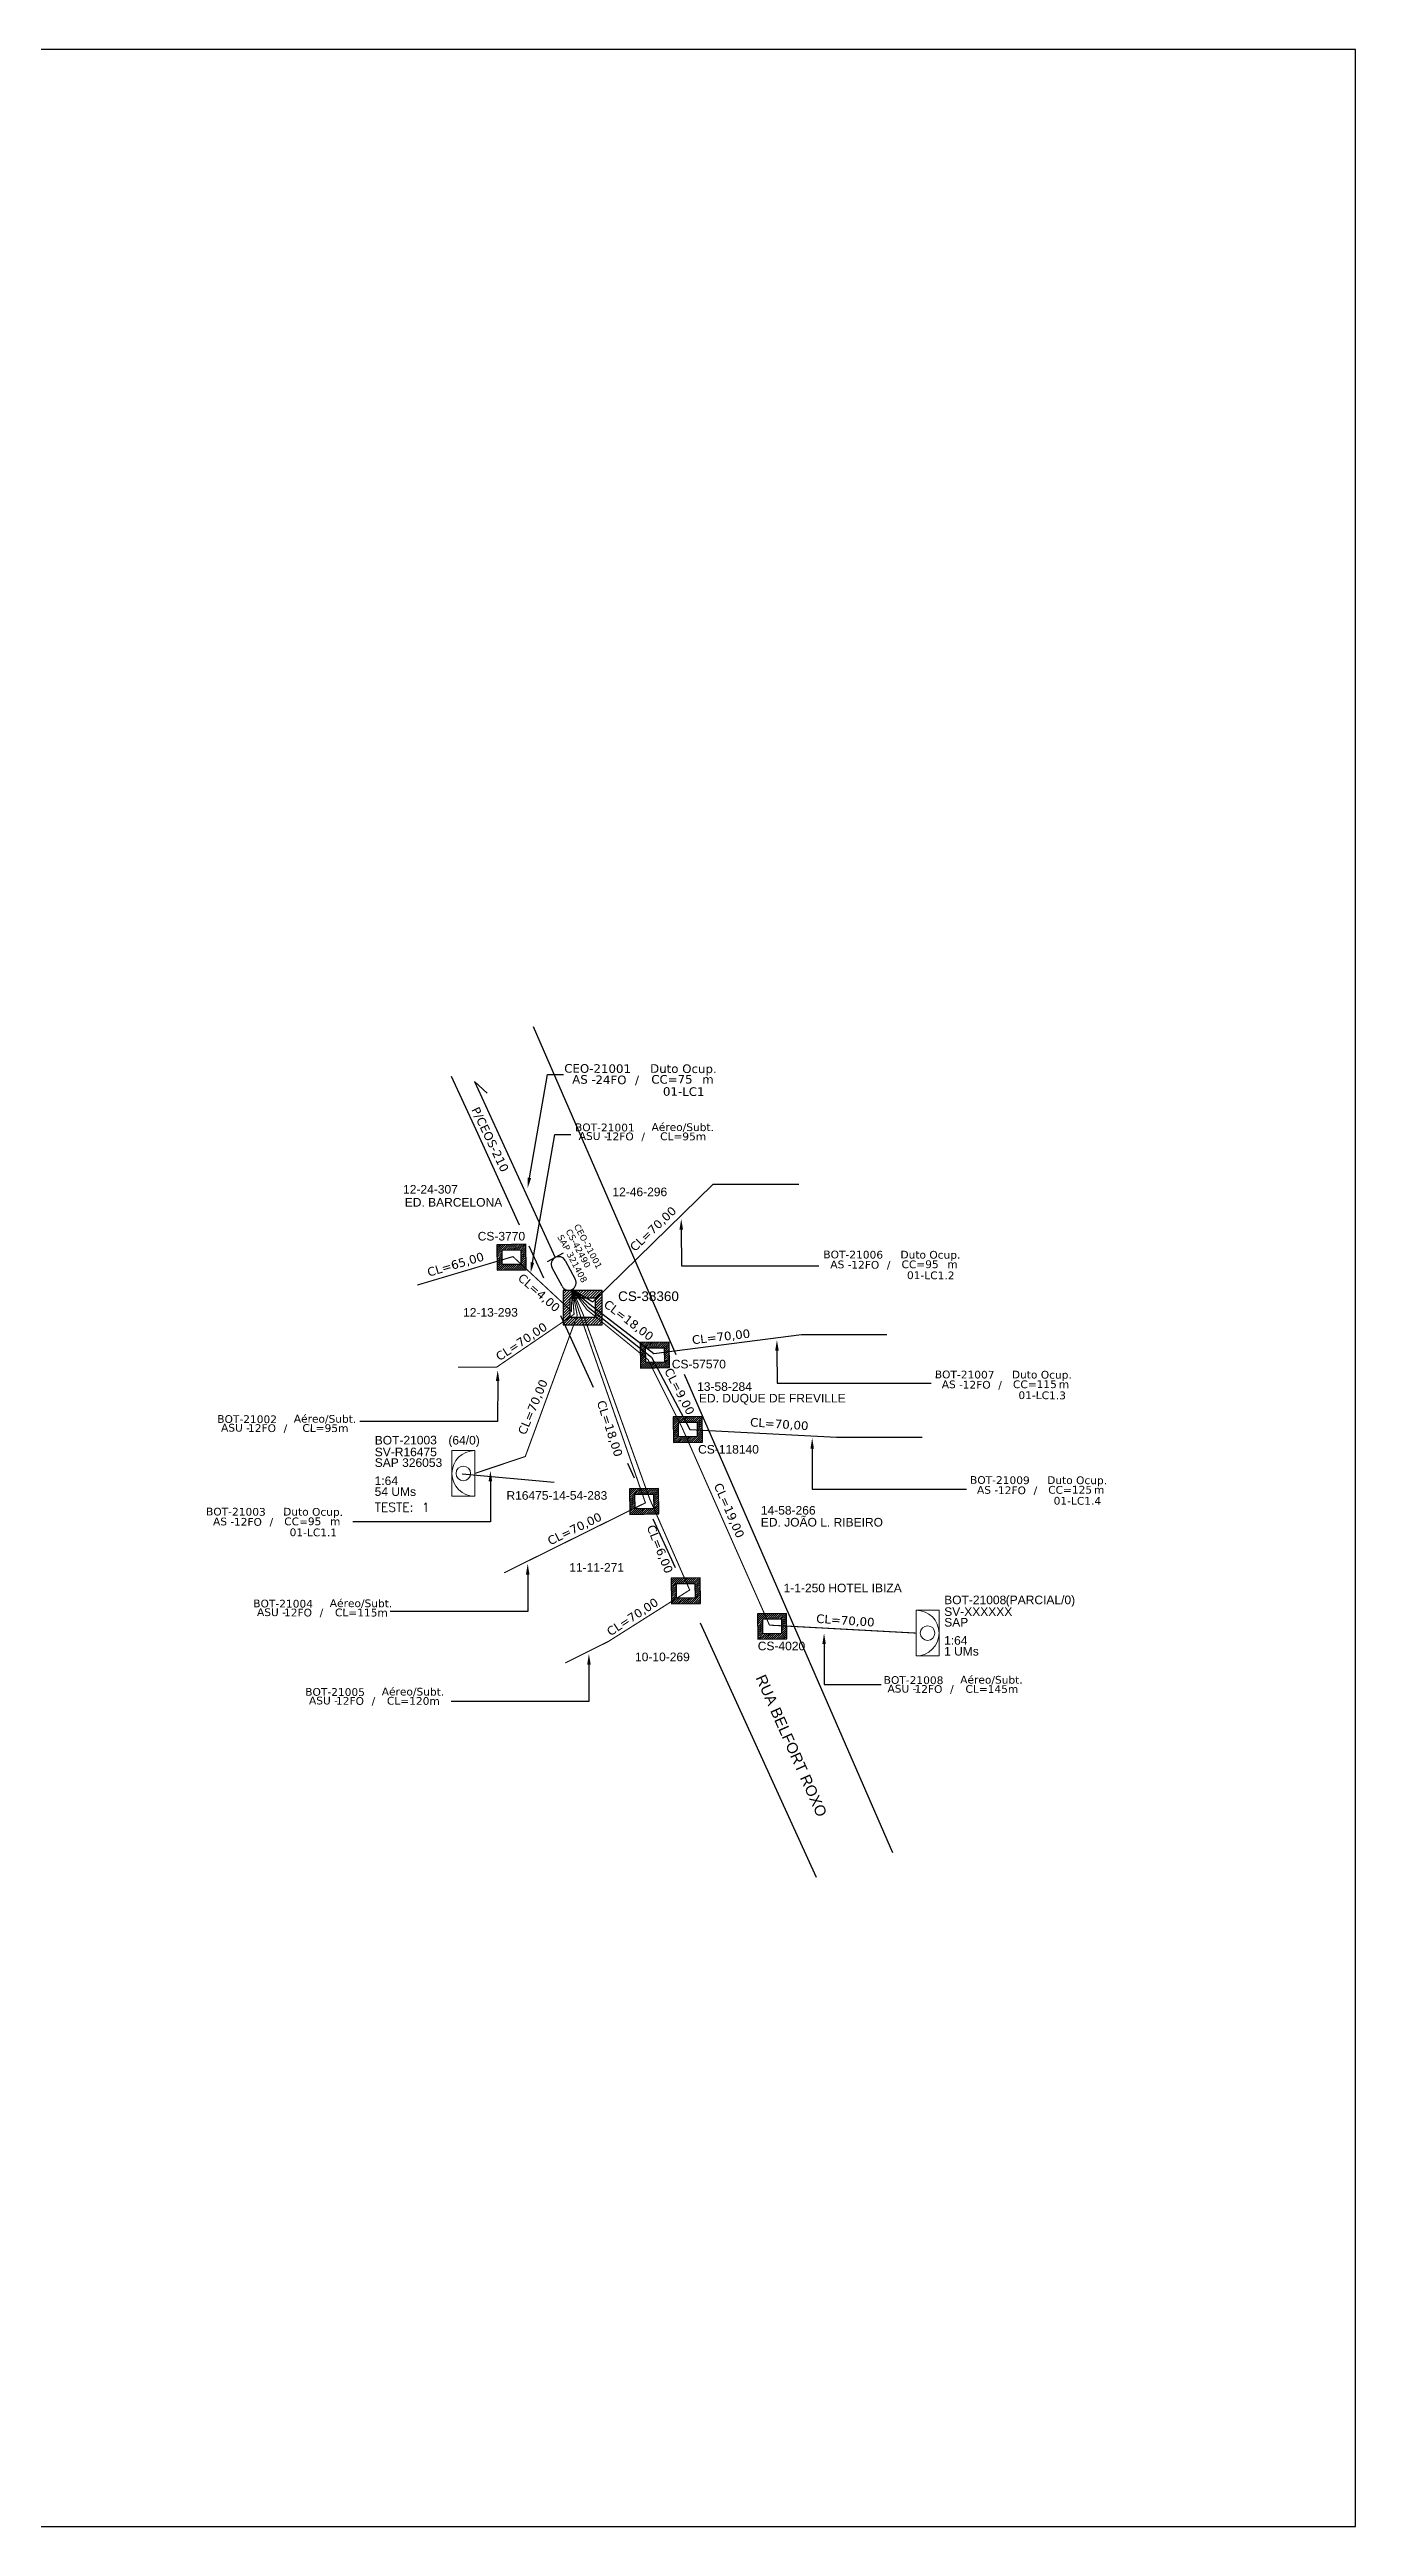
# Model space of a CAD drawing. Header units: millimetres. Extents: x 28810 to 29648, y 293521 to 294115.
# Drawn here: x 29335 to 29648, y 293521 to 294115 of the extents above; entities that cross this region are included whole.
import ezdxf
from ezdxf import colors
from ezdxf.entities.mleader import LeaderData, LeaderLine
from ezdxf.enums import TextEntityAlignment as Align
from ezdxf.math import Vec2, Vec3

# ---------------------------------------------------------------- set-up
doc = ezdxf.new("R2010")
doc.units = ezdxf.units.MM
for name, color, linetype in [('10.1-Caixas Subterrâneas', 5, 'Continuous'), ('20.4-CEOS', 1, 'Continuous'), ('20.5-CEO', 1, 'Continuous'), ('CAP_A_INSTALAR', 1, 'Continuous'), ('CELULAS_GPON', 7, 'Continuous'), ('INDICAÇÃO', 7, 'Continuous'), ('label_cabos', 7, 'Continuous'), ('Legenda', 1, 'Continuous'), ('LOGRADOURO', 5, 'Continuous'), ('MUB', 252, 'Continuous'), ('surveys legendas', 7, 'Continuous')]:
    doc.layers.add(name, color=color, linetype=linetype)
doc.layers.add("20.0-LEGENDA DOS CDO'S", color=1, linetype='Continuous', lineweight=0)
doc.layers.add('20.1-CDO_INTERIOR', color=1, linetype='Continuous', lineweight=0)
doc.layers.add('EXTRA', color=50, linetype='Continuous', plot=False)
doc.styles.add('ARIAL', font='arial.ttf')
doc.styles.add('DIGICADE', font='arial.ttf')
doc.styles.add('ROMANS', font='ROMANS.SHX', dxfattribs={"height": 2.5})
doc.styles.add('siredit', font='verdana.ttf')
doc.styles.get("Standard").update_dxf_attribs({"font": 'arial.ttf'})
doc.linetypes.add('FENCELINE1', pattern='A,0.25,-0.1,[133,ltypeshp.shx,S=0.1,R=0,X=-0.1,Y=0],-0.1,1', length=1.45)

# ---------------------------------------------------------------- blocks, each defined once
blk = doc.blocks.new('*X3')
at = {"color": 0, "linetype": 'Continuous'}
for p, q in [((-1.25, 0.34099), (-0.49099, 1.1)), ((-1.25, 0.517767), (-0.667767, 1.1)), ((-1.25, 0.694544), (-0.844544, 1.1)), ((-1.25, 0.87132), (-1.02132, 1.1)), ((-1.25, 1.048097), (-1.198097, 1.1)), ((-1.25, 0.164214), (-0.8035, 0.610714)), ((-1.25, -0.012563), (-0.8035, 0.433937)), ((-1.25, -0.18934), (-0.8035, 0.25716)), ((-1.25, -0.366117), (-0.8035, 0.080383)), ((-0.789214, 0.625), (-0.314214, 1.1)), ((-0.612437, 0.625), (-0.137437, 1.1)), ((-0.43566, 0.625), (0.03934, 1.1)), ((-0.258883, 0.625), (0.216117, 1.1)), ((-0.082107, 0.625), (0.392893, 1.1)), ((0.09467, 0.625), (0.56967, 1.1)), ((0.271447, 0.625), (0.746447, 1.1)), ((0.448223, 0.625), (0.923223, 1.1)), ((0.625, 0.625), (1.1, 1.1)), ((0.801777, 0.625), (1.25, 1.073223)), ((0.8035, 0.449947), (1.25, 0.896447)), ((0.8035, 0.27317), (1.25, 0.71967)), ((0.8035, 0.096393), (1.25, 0.542893)), ((0.8035, -0.080383), (1.25, 0.366117)), ((0.8035, -0.25716), (1.25, 0.18934)), ((0.8035, -0.433937), (1.25, 0.012563)), ((-1.25, -0.542893), (-0.8035, -0.096393)), ((-1.25, -0.71967), (-0.8035, -0.27317)), ((-1.25, -0.896447), (-0.8035, -0.449947)), ((-1.25, -1.073223), (-0.801777, -0.625)), ((-1.1, -1.1), (-0.625, -0.625)), ((-0.923223, -1.1), (-0.448223, -0.625)), ((-0.746447, -1.1), (-0.271447, -0.625)), ((-0.56967, -1.1), (-0.09467, -0.625)), ((-0.392893, -1.1), (0.082107, -0.625)), ((-0.216117, -1.1), (0.258883, -0.625)), ((-0.03934, -1.1), (0.43566, -0.625)), ((0.137437, -1.1), (0.612437, -0.625)), ((0.314214, -1.1), (0.789214, -0.625)), ((0.49099, -1.1), (1.25, -0.34099)), ((0.667767, -1.1), (1.25, -0.517767)), ((0.8035, -0.610714), (1.25, -0.164214)), ((0.844544, -1.1), (1.25, -0.694544)), ((1.02132, -1.1), (1.25, -0.87132)), ((1.198097, -1.1), (1.25, -1.048097))]:
    blk.add_line(p, q, dxfattribs=at)
blk = doc.blocks.new('MANHOLE_MQ')
at = {"color": 0, "linetype": 'Continuous'}
for p, q in [((0.00000623, 0.00000569), (-0.00000627, 0.00000569)), ((-0.00000627, 0.00000569), (-0.00000627, -0.00000531)), ((-0.00000404, 0.00000331), (0.00000399, 0.00000331)), ((-0.00000404, -0.00000294), (-0.00000404, 0.00000331)), ((0.00000399, 0.00000331), (0.00000399, -0.00000294)), ((0.00000623, -0.00000531), (0.00000623, 0.00000569)), ((-0.00000627, -0.00000531), (0.00000623, -0.00000531)), ((0.00000399, -0.00000294), (-0.00000404, -0.00000294)), ((0.00000399, -0.00000294), (0.00000399, -0.00000294))]:
    blk.add_line(p, q, dxfattribs=at)
at = {"color": 0, "linetype": 'Continuous', "xscale": 5e-06, "yscale": 5e-06, "zscale": 1e-05}
blk.add_blockref('*X3', (-0.00000002, 0.00000019), dxfattribs=at)
blk = doc.blocks.new('Inst CDOI-64')
at = {"layer": '20.1-CDO_INTERIOR', "color": 1, "lineweight": 18}
blk.add_lwpolyline([(-2.12, -2.13), (-2.12, 2.12), (0, 2.12), (0.01, -2.13)], close=True, dxfattribs=at)
blk.add_circle((-1.06, 0), 0.68, dxfattribs=at)
blk.add_arc((0.01, 0), 2.13, 90.0276, 270.0276, dxfattribs=at)
at = {"layer": "20.0-LEGENDA DOS CDO'S", "style": 'ARIAL'}
for tag, p, rotation in [('SURVEY', (-9.3, 1.6), 359.9724), ('FID', (-9.3, 2.69), 0.118), ('SAP', (-9.3, 0.61), 359.9724), ('1:XX', (-9.31, -1.08), 359.9724), ('UMS', (-9.31, -2.09), 359.9724)]:
    blk.add_attdef(tag, p, '', height=0.8, rotation=rotation, dxfattribs=at)
at = {"layer": "20.0-LEGENDA DOS CDO'S"}
for tag, p, style, flags in [('ID_ATIVIDADE', (-9.3, 3.78), 'ARIAL', 3), ('FATOR', (-1.5, 3.78), 'ARIAL', 1), ('QTDE', (-9.18, -3.66), 'DIGICADE', 3)]:
    blk.add_attdef(tag, p, '', height=0.8, rotation=0.118, dxfattribs=dict(at, style=style, flags=flags))
at = {"layer": "20.0-LEGENDA DOS CDO'S", "style": 'ARIAL'}
blk.add_attdef('FIBRAS_UTILIZADAS', text='', height=0.8, rotation=359.9724, dxfattribs=at).set_placement((-0.99, 2.69), align=Align.CENTER)
blk = doc.blocks.new('Teste  FTTH')
at = {"color": 0, "lineweight": 0, "style": 'ROMANS'}
for tag, p in [('TESTE', (-2.3, -0.29)), ('QTDE', (0.21, -0.29))]:
    blk.add_attdef(tag, p, '', height=0.48, dxfattribs=at)
for tag, p, flags in [('FID', (-2.23, -1.25), 1), ('FATOR', (-2.23, -2.03), 3), ('ID_ATIVIDADE', (-2.23, -2.72), 3)]:
    blk.add_attdef(tag, p, '', height=0.48, dxfattribs=dict(at, flags=flags))
blk = doc.blocks.new('CDOI_CT_DRT')
at = {"layer": '20.1-CDO_INTERIOR', "color": 8, "lineweight": 18}
blk.add_lwpolyline([(2.13, -2.13), (2.13, 2.12), (0, 2.12), (0, -2.13)], close=True, dxfattribs=at)
blk.add_circle((1.06, 0), 0.68, dxfattribs=at)
blk.add_arc((0, 0), 2.13, 269.9724, 89.9724, dxfattribs=at)
at = {"layer": "20.0-LEGENDA DOS CDO'S", "color": 8, "style": 'ARIAL'}
for tag, p in [('SURVEY', (2.61, 1.6)), ('CDO_N', (2.61, 2.69)), ('SAP', (2.61, 0.61)), ('1:XX', (2.6, -1.08)), ('UMS', (2.6, -2.09))]:
    blk.add_attdef(tag, p, '', height=0.8, rotation=359.9724, dxfattribs=at)
blk.add_attdef('FIBRAS_UTILIZADAS', text='', height=0.8, rotation=359.9724, dxfattribs=at).set_placement((10.32, 2.69), align=Align.CENTER)
blk = doc.blocks.new('LEGENDA DOS CABOS')
at = {"layer": 'EXTRA', "style": 'siredit'}
for tag, p in [('ID', (4.6, 0.97)), ('XX', (9.03, 0.97))]:
    blk.add_attdef(tag, text='', height=0.48, rotation=359.69, dxfattribs=at).set_placement(p, align=Align.MIDDLE_CENTER)
at = {"layer": 'Legenda', "color": 7, "style": 'siredit'}
for tag, p in [('TIPO_CABO', (1.31, 0)), ('CABO', (4.69, -0.05)), ('/', (6.81, -0.05)), ('METROS', (10.03, -0.05))]:
    blk.add_attdef(tag, text='', height=0.8, rotation=359.69, dxfattribs=at).set_placement(p, align=Align.MIDDLE_CENTER)
blk = doc.blocks.new('Inst CB DT OCUP CFOA-SM-AS-80-TS-24')
at = {"layer": 'label_cabos', "color": 0, "style": 'siredit'}
for tag, flags, p in [('ID_ATIVIDADE', 3, (1.31, 2.67)), ('FATOR', 1, (11.56, 2.55))]:
    blk.add_attdef(tag, text='', height=1, rotation=359.69, dxfattribs=dict(at, flags=flags)).set_placement(p, align=Align.MIDDLE_CENTER)
for tag, p in [('TIPO_CABO', (1.76, 0)), ('DESTINO_CABO', (3.13, 1.26)), ('CABO', (4.69, -0.05)), ('/', (7.71, -0.05)), ('LANCE', (10.91, 0)), ('TIPO_CABO', (13.11, 1.24)), ('UND', (15.96, 0)), ('FID', (13.15, -1.41))]:
    blk.add_attdef(tag, text='', height=1, rotation=359.69, dxfattribs=at).set_placement(p, align=Align.MIDDLE_CENTER)
blk.add_attdef('QTDE', (12.43, -0.47), '', height=1, rotation=359.69, dxfattribs=at)

msp = doc.modelspace()

# ---------------------------------------------------------------- linework, layer by layer
msp.add_lwpolyline([(28809.7, 293520.91), (29648.27, 293520.91), (29648.27, 294114.91), (28809.7, 294114.91), (28809.7, 293520.91)])
at = {"color": 4}
msp.add_lwpolyline([(29434.11, 293773.38), (29456.15, 293771.33)], dxfattribs=at)
at = {"layer": '20.5-CEO', "color": 5}
for p, q in [((29458.02, 293818.32), (29455.63, 293822.78)), ((29458.81, 293824.48), (29461.2, 293820.02))]:
    msp.add_line(p, q, dxfattribs=at)
msp.add_lwpolyline([(29458.29, 293826.25), (29454.45, 293824.2)], dxfattribs=at)
for centre, start, end in [((29457.22, 293823.63), 28.15027, 208.15027), ((29459.61, 293819.17), 208.15027, 28.15027)]:
    msp.add_arc(centre, 1.8, start, end, dxfattribs=at)
at = {"layer": 'CAP_A_INSTALAR', "color": 0, "linetype": 'FENCELINE1', "ltscale": 2}
for p, q in [((29437.05, 293867.42, 0.26), (29456.38, 293825.23, 0.26)), ((29437.05, 293867.42, 0.26), (29440.06, 293864.62, 0.26)), ((29465.37, 293814.63, 0.26), (29494.27, 293842.8, 0.26)), ((29494.27, 293842.8, 0.26), (29514.83, 293842.81, 0.26)), ((29460.44, 293817.57, 0.26), (29464.75, 293813.98, 0.26)), ((29460.46, 293817.58, 0.26), (29464.32, 293813.31, 0.26)), ((29460.46, 293817.58, 0.26), (29465.37, 293814.63, 0.26)), ((29464.32, 293813.31, 0.26), (29479.48, 293801.33, 0.26)), ((29464.75, 293813.98, 0.26), (29480.02, 293802.22, 0.26)), ((29480.02, 293802.22, 0.26), (29515.4, 293806.74, 0.26)), ((29515.4, 293806.74, 0.26), (29535.89, 293806.74, 0.26)), ((29479.48, 293801.33, 0.26), (29488.67, 293784.01, 0.26)), ((29488.67, 293784.01, 0.26), (29523.85, 293782.1, 0.26)), ((29523.85, 293782.1, 0.26), (29544.34, 293782.1, 0.26))]:
    msp.add_line(p, q, dxfattribs=at)
at = {"layer": 'CAP_A_INSTALAR', "color": 8, "linetype": 'FENCELINE1', "ltscale": 2, "const_width": 0.258, "elevation": 0.26}
for points in [[(29460.44, 293817.57), (29460.26, 293812.39), (29446.25, 293825.44), (29423.31, 293818.61)], [(29460.44, 293817.57), (29460.91, 293811.6), (29442.32, 293798.92), (29433.04, 293798.92)], [(29460.44, 293817.57), (29462.37, 293811.39), (29478.01, 293766.39), (29444.13, 293749.61)], [(29460.44, 293817.57), (29463.95, 293812.74), (29478.65, 293800.71), (29486.79, 293784.44), (29507.76, 293737.06)], [(29460.46, 293817.58), (29463.12, 293811.47), (29479.04, 293767.32), (29488.63, 293745.49), (29469.09, 293733.12)], [(29469.09, 293733.12), (29458.8, 293728.01)], [(29507.76, 293737.06), (29542.94, 293735.15)]]:
    msp.add_lwpolyline(points, dxfattribs=at)
at = {"layer": 'CAP_A_INSTALAR', "linetype": 'FENCELINE1', "ltscale": 2, "const_width": 0.258, "elevation": 0.26}
msp.add_lwpolyline([(29460.46, 293817.58), (29461.66, 293811.38), (29449.2, 293777.49), (29437.09, 293773.44)], dxfattribs=at)
at = {"layer": 'MUB'}
for points in [[(29485.35, 293801.91), (29451.14, 293880.52)], [(29447.83, 293832.95), (29437.4, 293855.86), (29431.5, 293868.63)], [(29453.62, 293820.23), (29450.11, 293827.95)], [(29465.53, 293794.06), (29457.71, 293811.23)], [(29537.33, 293682.47), (29487.41, 293797.19)], [(29475.42, 293772.34), (29473.83, 293775.83)], [(29485.2, 293750.84), (29479.9, 293762.48)], [(29519.03, 293676.51), (29491.26, 293737.53)]]:
    msp.add_lwpolyline(points, dxfattribs=at)

# ---------------------------------------------------------------- block references
at = {"color": 0, "lineweight": 0, "xscale": 2.577061719746517, "yscale": 2.577061719746517, "zscale": 2.577061719746517}
msp.add_blockref('Inst CDOI-64', (29437.08, 293773.44), dxfattribs=at).add_auto_attribs({'FIBRAS_UTILIZADAS': '(64/0)', 'SURVEY': 'SV-R16475', 'SAP': 'SAP 326053', '1:XX': '1:64', 'UMS': '54 UMs', 'FID': 'BOT-21003'})
at = {"layer": '10.1-Caixas Subterrâneas', "color": 30}
for p, xscale, yscale, zscale, rotation in [((29445.89, 293825.38), 556968.032952306, 556968.032952306, 556968.032952306, 180.755982465794), ((29462.95, 293813.34), 751906.8444856134, 751906.8444856134, 751906.8444856134, 180.0191175169924), ((29480.28, 293801.93), 556968.032952306, 556968.032952306, 556968.032952306, 180.755982465794), ((29488.17, 293784.1), 556968.032952306, 556968.032952306, 556968.032952306, 180.755982465794), ((29477.72, 293766.84), 556968.032952306, 556968.032952306, 556968.032952306, 180.755982465794), ((29487.67, 293745.4), 556968.032952306, 556968.032952306, 556968.032952306, 180.755982465794), ((29508.4, 293736.87), 556968.032952306, 556968.032952306, 556968.032952306, 180.755982465794)]:
    msp.add_blockref('MANHOLE_MQ', p, dxfattribs=dict(at, xscale=xscale, yscale=yscale, zscale=zscale, rotation=rotation))
at = {"layer": "20.0-LEGENDA DOS CDO'S", "lineweight": 0, "xscale": 4.511146540416254, "yscale": 4.511146540416254, "zscale": 4.511146540416254, "rotation": 0.004078562105398159}
msp.add_blockref('Teste  FTTH', (29423.5, 293765.57), dxfattribs=at).add_auto_attribs({'TESTE': 'TESTE:', 'QTDE': '1'})
at = {"layer": '20.1-CDO_INTERIOR', "xscale": 2.577061719746517, "yscale": 2.577061719746517, "zscale": 2.577061719746517}
msp.add_blockref('CDOI_CT_DRT', (29542.93, 293735.15), dxfattribs=at).add_auto_attribs({'CDO_N': 'BOT-21008', 'FIBRAS_UTILIZADAS': '        (PARCIAL/0)', 'SURVEY': 'SV-XXXXXX', 'SAP': 'SAP', '1:XX': '1:64', 'UMS': '1 UMs'})
at = {"layer": 'label_cabos', "color": 0, "lineweight": 0}
ref = msp.add_blockref('Inst CB DT OCUP CFOA-SM-AS-80-TS-24', (29460.09, 293867.94), dxfattribs=dict(at, xscale=2.061649375797214, yscale=2.061649375797214, zscale=2.061649375797214))
ref.add_attrib('DESTINO_CABO', 'CEO-21001', dxfattribs={"color": 0, "height": 2.062, "rotation": 359.69001, "style": 'siredit'}).set_placement((29466.55, 293870.54), align=Align.MIDDLE_CENTER)
ref.add_attrib('CABO', '24FO', dxfattribs={"color": 0, "height": 2.062, "rotation": 359.69001, "style": 'siredit'}).set_placement((29469.75, 293867.83), align=Align.MIDDLE_CENTER)
ref.add_attrib('TIPO_CABO', 'Duto Ocup.', dxfattribs={"color": 0, "height": 2.062, "rotation": 359.69001, "style": 'siredit'}).set_placement((29487.12, 293870.51), align=Align.MIDDLE_CENTER)
ref.add_attrib('/', '/', dxfattribs={"color": 0, "height": 2.06, "rotation": 359.69001, "style": 'siredit'}).set_placement((29476, 293867.83), align=Align.MIDDLE_CENTER)
ref.add_attrib('TIPO_CABO', 'AS - ', dxfattribs={"color": 0, "height": 2.062, "rotation": 359.69001, "style": 'siredit'}).set_placement((29463.73, 293867.93), align=Align.MIDDLE_CENTER)
ref.add_attrib('FID', '01-LC1', dxfattribs={"color": 0, "height": 2.062, "rotation": 359.69001, "style": 'siredit'}).set_placement((29487.2, 293865.02), align=Align.MIDDLE_CENTER)
ref.add_attrib('LANCE', 'CC=', dxfattribs={"color": 0, "height": 2.062, "rotation": 359.69001, "style": 'siredit'}).set_placement((29482.58, 293867.94), align=Align.MIDDLE_CENTER)
ref.add_attrib('QTDE', '75', (29485.72, 293866.96), dxfattribs={"color": 0, "height": 2.062, "rotation": 359.69001, "style": 'siredit'})
ref.add_attrib('UND', 'm', dxfattribs={"color": 0, "height": 2.06, "rotation": 359.69001, "style": 'siredit'}).set_placement((29493, 293867.94), align=Align.MIDDLE_CENTER)
ref = msp.add_blockref('LEGENDA DOS CABOS', (29460.42, 293853.38), dxfattribs=dict(at, xscale=1.855484438217492, yscale=1.855484438217492, zscale=1.855484438217492))
ref.add_attrib('ID', 'BOT-21001', dxfattribs={"color": 0, "height": 1.855, "rotation": 359.69001, "style": 'siredit'}).set_placement((29468.29, 293856.41), align=Align.MIDDLE_CENTER)
ref.add_attrib('CABO', '12FO', dxfattribs={"color": 0, "height": 1.855, "rotation": 359.69001, "style": 'siredit'}).set_placement((29471.86, 293854.27), align=Align.MIDDLE_CENTER)
ref.add_attrib('METROS', 'CL=95m', dxfattribs={"color": 0, "height": 1.855, "rotation": 359.69001, "style": 'siredit'}).set_placement((29487.06, 293854.27), align=Align.MIDDLE_CENTER)
ref.add_attrib('XX', 'Aéreo/Subt.', dxfattribs={"color": 0, "height": 1.8555, "rotation": 359.69001, "style": 'siredit'}).set_placement((29486.97, 293856.49), align=Align.MIDDLE_CENTER)
ref.add_attrib('/', '/', dxfattribs={"color": 0, "height": 1.86, "rotation": 359.69001, "style": 'siredit'}).set_placement((29477.48, 293854.27), align=Align.MIDDLE_CENTER)
ref.add_attrib('TIPO_CABO', 'ASU -', dxfattribs={"color": 0, "height": 1.855, "rotation": 359.69001, "style": 'siredit'}).set_placement((29465.5, 293854.35), align=Align.MIDDLE_CENTER)
ref = msp.add_blockref('Inst CB DT OCUP CFOA-SM-AS-80-TS-24', (29522.03, 293823.57), dxfattribs=dict(at, xscale=1.855484438217492, yscale=1.855484438217492, zscale=1.855484438217492))
ref.add_attrib('DESTINO_CABO', 'BOT-21006', dxfattribs={"color": 0, "height": 1.855, "rotation": 359.69001, "style": 'siredit'}).set_placement((29527.84, 293825.92), align=Align.MIDDLE_CENTER)
ref.add_attrib('CABO', '12FO', dxfattribs={"color": 0, "height": 1.855, "rotation": 359.69001, "style": 'siredit'}).set_placement((29530.73, 293823.48), align=Align.MIDDLE_CENTER)
ref.add_attrib('TIPO_CABO', 'Duto Ocup.', dxfattribs={"color": 0, "height": 1.855, "rotation": 359.69001, "style": 'siredit'}).set_placement((29546.35, 293825.88), align=Align.MIDDLE_CENTER)
ref.add_attrib('/', '/', dxfattribs={"color": 0, "height": 1.86, "rotation": 359.69001, "style": 'siredit'}).set_placement((29536.34, 293823.48), align=Align.MIDDLE_CENTER)
ref.add_attrib('TIPO_CABO', 'AS - ', dxfattribs={"color": 0, "height": 1.855, "rotation": 359.69001, "style": 'siredit'}).set_placement((29525.3, 293823.56), align=Align.MIDDLE_CENTER)
ref.add_attrib('FID', '01-LC1.2', dxfattribs={"color": 0, "height": 1.855, "rotation": 359.69001, "style": 'siredit'}).set_placement((29546.43, 293820.95), align=Align.MIDDLE_CENTER)
ref.add_attrib('LANCE', 'CC=', dxfattribs={"color": 0, "height": 1.855, "rotation": 359.69001, "style": 'siredit'}).set_placement((29542.27, 293823.58), align=Align.MIDDLE_CENTER)
ref.add_attrib('QTDE', '95', (29545.09, 293822.69), dxfattribs={"color": 0, "height": 1.855, "rotation": 359.69001, "style": 'siredit'})
ref.add_attrib('UND', 'm', dxfattribs={"color": 0, "height": 1.86, "rotation": 359.69001, "style": 'siredit'}).set_placement((29551.65, 293823.58), align=Align.MIDDLE_CENTER)
ref = msp.add_blockref('Inst CB DT OCUP CFOA-SM-AS-80-TS-24', (29548.75, 293794.81), dxfattribs=dict(at, xscale=1.855484438217492, yscale=1.855484438217492, zscale=1.855484438217492))
ref.add_attrib('DESTINO_CABO', 'BOT-21007', dxfattribs={"color": 0, "height": 1.855, "rotation": 359.69001, "style": 'siredit'}).set_placement((29554.56, 293797.15), align=Align.MIDDLE_CENTER)
ref.add_attrib('CABO', '12FO', dxfattribs={"color": 0, "height": 1.855, "rotation": 359.69001, "style": 'siredit'}).set_placement((29557.44, 293794.71), align=Align.MIDDLE_CENTER)
ref.add_attrib('TIPO_CABO', 'Duto Ocup.', dxfattribs={"color": 0, "height": 1.855, "rotation": 359.69001, "style": 'siredit'}).set_placement((29573.07, 293797.12), align=Align.MIDDLE_CENTER)
ref.add_attrib('/', '/', dxfattribs={"color": 0, "height": 1.86, "rotation": 359.69001, "style": 'siredit'}).set_placement((29563.06, 293794.71), align=Align.MIDDLE_CENTER)
ref.add_attrib('TIPO_CABO', 'AS - ', dxfattribs={"color": 0, "height": 1.855, "rotation": 359.69001, "style": 'siredit'}).set_placement((29552.02, 293794.8), align=Align.MIDDLE_CENTER)
ref.add_attrib('FID', '01-LC1.3', dxfattribs={"color": 0, "height": 1.855, "rotation": 359.69001, "style": 'siredit'}).set_placement((29573.15, 293792.18), align=Align.MIDDLE_CENTER)
ref.add_attrib('LANCE', 'CC=', dxfattribs={"color": 0, "height": 1.855, "rotation": 359.69001, "style": 'siredit'}).set_placement((29568.99, 293794.81), align=Align.MIDDLE_CENTER)
ref.add_attrib('QTDE', '115', (29571.81, 293793.93), dxfattribs={"color": 0, "height": 1.855, "rotation": 359.69001, "style": 'siredit'})
ref.add_attrib('UND', 'm', dxfattribs={"color": 0, "height": 1.86, "rotation": 359.69001, "style": 'siredit'}).set_placement((29578.37, 293794.81), align=Align.MIDDLE_CENTER)
ref = msp.add_blockref('LEGENDA DOS CABOS', (29374.64, 293783.43), dxfattribs=dict(at, xscale=1.855484438217492, yscale=1.855484438217492, zscale=1.855484438217492))
ref.add_attrib('ID', 'BOT-21002', dxfattribs={"color": 0, "height": 1.855, "rotation": 359.69001, "style": 'siredit'}).set_placement((29382.51, 293786.46), align=Align.MIDDLE_CENTER)
ref.add_attrib('CABO', '12FO', dxfattribs={"color": 0, "height": 1.855, "rotation": 359.69001, "style": 'siredit'}).set_placement((29386.08, 293784.31), align=Align.MIDDLE_CENTER)
ref.add_attrib('METROS', 'CL=95m', dxfattribs={"color": 0, "height": 1.855, "rotation": 359.69001, "style": 'siredit'}).set_placement((29401.28, 293784.31), align=Align.MIDDLE_CENTER)
ref.add_attrib('XX', 'Aéreo/Subt.', dxfattribs={"color": 0, "height": 1.8555, "rotation": 359.69001, "style": 'siredit'}).set_placement((29401.19, 293786.54), align=Align.MIDDLE_CENTER)
ref.add_attrib('/', '/', dxfattribs={"color": 0, "height": 1.86, "rotation": 359.69001, "style": 'siredit'}).set_placement((29391.7, 293784.31), align=Align.MIDDLE_CENTER)
ref.add_attrib('TIPO_CABO', 'ASU -', dxfattribs={"color": 0, "height": 1.855, "rotation": 359.69001, "style": 'siredit'}).set_placement((29379.73, 293784.4), align=Align.MIDDLE_CENTER)
ref = msp.add_blockref('Inst CB DT OCUP CFOA-SM-AS-80-TS-24', (29557.2, 293769.5), dxfattribs=dict(at, xscale=1.855484438217492, yscale=1.855484438217492, zscale=1.855484438217492))
ref.add_attrib('DESTINO_CABO', 'BOT-21009', dxfattribs={"color": 0, "height": 1.855, "rotation": 359.69001, "style": 'siredit'}).set_placement((29563.01, 293771.84), align=Align.MIDDLE_CENTER)
ref.add_attrib('CABO', '12FO', dxfattribs={"color": 0, "height": 1.855, "rotation": 359.69001, "style": 'siredit'}).set_placement((29565.9, 293769.4), align=Align.MIDDLE_CENTER)
ref.add_attrib('TIPO_CABO', 'Duto Ocup.', dxfattribs={"color": 0, "height": 1.855, "rotation": 359.69001, "style": 'siredit'}).set_placement((29581.53, 293771.81), align=Align.MIDDLE_CENTER)
ref.add_attrib('/', '/', dxfattribs={"color": 0, "height": 1.86, "rotation": 359.69001, "style": 'siredit'}).set_placement((29571.52, 293769.4), align=Align.MIDDLE_CENTER)
ref.add_attrib('TIPO_CABO', 'AS - ', dxfattribs={"color": 0, "height": 1.855, "rotation": 359.69001, "style": 'siredit'}).set_placement((29560.47, 293769.49), align=Align.MIDDLE_CENTER)
ref.add_attrib('FID', '01-LC1.4', dxfattribs={"color": 0, "height": 1.855, "rotation": 359.69001, "style": 'siredit'}).set_placement((29581.6, 293766.87), align=Align.MIDDLE_CENTER)
ref.add_attrib('LANCE', 'CC=', dxfattribs={"color": 0, "height": 1.855, "rotation": 359.69001, "style": 'siredit'}).set_placement((29577.44, 293769.5), align=Align.MIDDLE_CENTER)
ref.add_attrib('QTDE', '125', (29580.26, 293768.62), dxfattribs={"color": 0, "height": 1.855, "rotation": 359.69001, "style": 'siredit'})
ref.add_attrib('UND', 'm', dxfattribs={"color": 0, "height": 1.86, "rotation": 359.69001, "style": 'siredit'}).set_placement((29586.82, 293769.5), align=Align.MIDDLE_CENTER)
ref = msp.add_blockref('Inst CB DT OCUP CFOA-SM-AS-80-TS-24', (29374.01, 293761.92), dxfattribs=dict(at, xscale=1.855484438217492, yscale=1.855484438217492, zscale=1.855484438217492))
ref.add_attrib('DESTINO_CABO', 'BOT-21003', dxfattribs={"color": 0, "height": 1.855, "rotation": 359.69001, "style": 'siredit'}).set_placement((29379.82, 293764.26), align=Align.MIDDLE_CENTER)
ref.add_attrib('CABO', '12FO', dxfattribs={"color": 0, "height": 1.855, "rotation": 359.69001, "style": 'siredit'}).set_placement((29382.7, 293761.83), align=Align.MIDDLE_CENTER)
ref.add_attrib('TIPO_CABO', 'Duto Ocup.', dxfattribs={"color": 0, "height": 1.855, "rotation": 359.69001, "style": 'siredit'}).set_placement((29398.33, 293764.23), align=Align.MIDDLE_CENTER)
ref.add_attrib('/', '/', dxfattribs={"color": 0, "height": 1.86, "rotation": 359.69001, "style": 'siredit'}).set_placement((29388.32, 293761.83), align=Align.MIDDLE_CENTER)
ref.add_attrib('TIPO_CABO', 'AS - ', dxfattribs={"color": 0, "height": 1.855, "rotation": 359.69001, "style": 'siredit'}).set_placement((29377.28, 293761.91), align=Align.MIDDLE_CENTER)
ref.add_attrib('FID', '01-LC1.1', dxfattribs={"color": 0, "height": 1.855, "rotation": 359.69001, "style": 'siredit'}).set_placement((29398.4, 293759.3), align=Align.MIDDLE_CENTER)
ref.add_attrib('LANCE', 'CC=', dxfattribs={"color": 0, "height": 1.855, "rotation": 359.69001, "style": 'siredit'}).set_placement((29394.25, 293761.93), align=Align.MIDDLE_CENTER)
ref.add_attrib('QTDE', '95', (29397.07, 293761.04), dxfattribs={"color": 0, "height": 1.855, "rotation": 359.69001, "style": 'siredit'})
ref.add_attrib('UND', 'm', dxfattribs={"color": 0, "height": 1.86, "rotation": 359.69001, "style": 'siredit'}).set_placement((29403.63, 293761.93), align=Align.MIDDLE_CENTER)
ref = msp.add_blockref('LEGENDA DOS CABOS', (29383.27, 293739.2), dxfattribs=dict(at, xscale=1.855484438217492, yscale=1.855484438217492, zscale=1.855484438217492))
ref.add_attrib('ID', 'BOT-21004', dxfattribs={"color": 0, "height": 1.855, "rotation": 359.69001, "style": 'siredit'}).set_placement((29391.14, 293742.22), align=Align.MIDDLE_CENTER)
ref.add_attrib('CABO', '12FO', dxfattribs={"color": 0, "height": 1.855, "rotation": 359.69001, "style": 'siredit'}).set_placement((29394.71, 293740.08), align=Align.MIDDLE_CENTER)
ref.add_attrib('METROS', 'CL=115m', dxfattribs={"color": 0, "height": 1.855, "rotation": 359.69001, "style": 'siredit'}).set_placement((29409.91, 293740.08), align=Align.MIDDLE_CENTER)
ref.add_attrib('XX', 'Aéreo/Subt.', dxfattribs={"color": 0, "height": 1.8555, "rotation": 359.69001, "style": 'siredit'}).set_placement((29409.82, 293742.3), align=Align.MIDDLE_CENTER)
ref.add_attrib('/', '/', dxfattribs={"color": 0, "height": 1.86, "rotation": 359.69001, "style": 'siredit'}).set_placement((29400.33, 293740.08), align=Align.MIDDLE_CENTER)
ref.add_attrib('TIPO_CABO', 'ASU -', dxfattribs={"color": 0, "height": 1.855, "rotation": 359.69001, "style": 'siredit'}).set_placement((29388.35, 293740.16), align=Align.MIDDLE_CENTER)
ref = msp.add_blockref('LEGENDA DOS CABOS', (29395.73, 293718), dxfattribs=dict(at, xscale=1.855484438217492, yscale=1.855484438217492, zscale=1.855484438217492))
ref.add_attrib('ID', 'BOT-21005', dxfattribs={"color": 0, "height": 1.855, "rotation": 359.69001, "style": 'siredit'}).set_placement((29403.6, 293721.03), align=Align.MIDDLE_CENTER)
ref.add_attrib('CABO', '12FO', dxfattribs={"color": 0, "height": 1.855, "rotation": 359.69001, "style": 'siredit'}).set_placement((29407.17, 293718.89), align=Align.MIDDLE_CENTER)
ref.add_attrib('METROS', 'CL=120m', dxfattribs={"color": 0, "height": 1.855, "rotation": 359.69001, "style": 'siredit'}).set_placement((29422.37, 293718.89), align=Align.MIDDLE_CENTER)
ref.add_attrib('XX', 'Aéreo/Subt.', dxfattribs={"color": 0, "height": 1.8555, "rotation": 359.69001, "style": 'siredit'}).set_placement((29422.28, 293721.11), align=Align.MIDDLE_CENTER)
ref.add_attrib('/', '/', dxfattribs={"color": 0, "height": 1.86, "rotation": 359.69001, "style": 'siredit'}).set_placement((29412.79, 293718.89), align=Align.MIDDLE_CENTER)
ref.add_attrib('TIPO_CABO', 'ASU -', dxfattribs={"color": 0, "height": 1.855, "rotation": 359.69001, "style": 'siredit'}).set_placement((29400.82, 293718.97), align=Align.MIDDLE_CENTER)
ref = msp.add_blockref('LEGENDA DOS CABOS', (29534.44, 293720.86), dxfattribs=dict(at, xscale=1.855484438217492, yscale=1.855484438217492, zscale=1.855484438217492))
ref.add_attrib('ID', 'BOT-21008', dxfattribs={"color": 0, "height": 1.855, "rotation": 359.69001, "style": 'siredit'}).set_placement((29542.31, 293723.88), align=Align.MIDDLE_CENTER)
ref.add_attrib('CABO', '12FO', dxfattribs={"color": 0, "height": 1.855, "rotation": 359.69001, "style": 'siredit'}).set_placement((29545.88, 293721.74), align=Align.MIDDLE_CENTER)
ref.add_attrib('METROS', 'CL=145m', dxfattribs={"color": 0, "height": 1.855, "rotation": 359.69001, "style": 'siredit'}).set_placement((29561.08, 293721.74), align=Align.MIDDLE_CENTER)
ref.add_attrib('XX', 'Aéreo/Subt.', dxfattribs={"color": 0, "height": 1.8555, "rotation": 359.69001, "style": 'siredit'}).set_placement((29560.99, 293723.96), align=Align.MIDDLE_CENTER)
ref.add_attrib('/', '/', dxfattribs={"color": 0, "height": 1.86, "rotation": 359.69001, "style": 'siredit'}).set_placement((29551.5, 293721.74), align=Align.MIDDLE_CENTER)
ref.add_attrib('TIPO_CABO', 'ASU -', dxfattribs={"color": 0, "height": 1.855, "rotation": 359.69001, "style": 'siredit'}).set_placement((29539.53, 293721.82), align=Align.MIDDLE_CENTER)

# ---------------------------------------------------------------- texts
at = {"layer": '10.1-Caixas Subterrâneas', "color": 30, "style": 'ARIAL'}
for s, height, p in [('CS-3770', 2.062, (29437.8, 293829.3)), ('CS-38360', 2.319, (29471.46, 293814.78)), ('CS-57570', 2.062, (29484.34, 293798.63)), ('CS-118140', 2.062, (29490.65, 293778.19)), ('CS-4020', 2.062, (29504.95, 293731.03))]:
    msp.add_text(s, height=height, dxfattribs=at).set_placement(p)
at = {"layer": '20.4-CEOS', "color": 5, "style": 'siredit'}
msp.add_text('CEO-21001', height=1.522, rotation=298.15027, dxfattribs=at).set_placement((29464.93, 293828.28), align=Align.TOP_CENTER)
at = {"layer": '20.5-CEO', "color": 5, "style": 'siredit'}
for s, p in [('SAP 321408', (29461.17, 293825.33)), ('CS-42490', (29462.58, 293827.76))]:
    msp.add_text(s, height=1.528, rotation=298.15027, dxfattribs=at).set_placement(p, align=Align.TOP_CENTER)
at = {"layer": 'CELULAS_GPON', "style": 'siredit'}
for s, rotation, p in [('P/CEOS-210', 295.57993, (29436.22, 293860.7)), ('CL=70,00', 43.64543, (29475.48, 293826.51)), ('CL=65,00', 16.33908, (29426.05, 293820.62)), ('CL=4,00', 318.70534, (29447.25, 293820.03)), ('CL=18,00', 322.70566, (29467.82, 293813.6)), ('CL=70,00', 33.53209, (29443, 293800.33)), ('CL=70,00', 6.62683, (29489.3, 293804.41)), ('CL=9,00', 297.41788, (29482.48, 293798.07)), ('CL=70,00', 67.37862, (29449.25, 293782.51)), ('CL=18,00', 288.05183, (29466.34, 293790.56)), ('CL=70,00', 356.23225, (29503.06, 293784.73)), ('CL=19,00', 293.51402, (29494.38, 293770.58)), ('CL=70,00', 26.07268, (29455.18, 293756.17)), ('CL=6,00', 291.67965, (29478.29, 293760.6)), ('CL=70,00', 33.04865, (29469.6, 293734.37)), ('CL=70,00', 356.23225, (29518.9, 293737.63))]:
    msp.add_text(s, height=2.062, rotation=rotation, dxfattribs=at).set_placement(p)
at = {"layer": 'LOGRADOURO', "style": 'ARIAL'}
msp.add_text('RUA BELFORT ROXO', height=2.5771, rotation=293.89902, dxfattribs=at).set_placement((29504.39, 293724.45))
at = {"layer": 'surveys legendas'}
for s, height, p in [('12-24-307', 2.062, (29419.9, 293840.55)), ('12-46-296', 2.062, (29470.1, 293839.93)), ('ED. BARCELONA', 2.0616, (29420.31, 293837.43)), ('13-58-284', 2.062, (29490.41, 293793.24)), ('ED. DUQUE DE FREVILLE ', 2.0616, (29490.84, 293790.46)), ('14-58-266', 2.062, (29505.69, 293763.57)), ('ED. JOÃO L. RIBEIRO ', 2.0616, (29505.69, 293760.71)), ('11-11-271', 2.062, (29459.75, 293749.86)), ('1-1-250 HOTEL IBIZA', 2.0616, (29511.15, 293744.94)), ('10-10-269', 2.062, (29475.52, 293728.41))]:
    msp.add_text(s, height=height, dxfattribs=at).set_placement(p)
at = {"layer": 'surveys legendas', "color": 0}
for s, height, p in [('12-13-293', 2.062, (29434.29, 293811.04)), ('R16475-14-54-283', 2.0616, (29444.69, 293767.13))]:
    msp.add_text(s, height=height, dxfattribs=at).set_placement(p)

# ---------------------------------------------------------------- leaders
at = {"layer": 'INDICAÇÃO', "color": 0}
ml = msp.add_multileader_mtext('Standard', dxfattribs=at)
ml.set_content('')
ml.set_leader_properties()
ml.build(insert=Vec2(0, 0))
ml.multileader.update_dxf_attribs({"arrow_head_size": 2.58})
ctx = ml.context
ctx.base_point, ctx.char_height, ctx.arrow_head_size, ctx.landing_gap_size, ctx.plane_origin = Vec3(29458.38, 293869.11), 10.31, 2.58, 5.15, Vec3(29440.89, 293861.93)
notes = []
notes.append((ctx, [(0, (1, 1, 0), (29454.54, 293869.11), (1, 0), 3.84, [(0, [(29449.76, 293841.8)], 0, [])])]))
ctx.mtext.insert, ctx.mtext.flow_direction = Vec3(29463.54, 293874.26), 5
ml = msp.add_multileader_mtext('Standard', dxfattribs=at)
ml.set_content('')
ml.set_leader_properties()
ml.build(insert=Vec2(0, 0))
ml.multileader.update_dxf_attribs({"arrow_head_size": 2.58})
ctx = ml.context
ctx.base_point, ctx.char_height, ctx.arrow_head_size, ctx.landing_gap_size, ctx.plane_origin = Vec3(29460.12, 293854.69), 10.31, 2.58, 5.15, Vec3(29442.63, 293847.5)
notes.append((ctx, [(0, (1, 1, 0), (29456.28, 293854.69), (1, 0), 3.84, [(0, [(29450.48, 293821.5)], 0, [])])]))
ctx.mtext.insert, ctx.mtext.flow_direction = Vec3(29465.28, 293859.84), 5
ml = msp.add_multileader_mtext('Standard', dxfattribs=at)
ml.set_content('')
ml.set_leader_properties()
ml.build(insert=Vec2(0, 0))
ml.multileader.update_dxf_attribs({"arrow_head_size": 2.58})
ctx = ml.context
ctx.base_point, ctx.char_height, ctx.arrow_head_size, ctx.landing_gap_size, ctx.plane_origin = Vec3(29519.63, 293823.2), 10.31, 2.58, 5.15, Vec3(29486.63, 293835.46)
notes.append((ctx, [(0, (1, 1, 0), (29486.63, 293823.2), (1, 0), 33, [(0, [(29486.6, 293834.51)], 0, [])])]))
ctx.mtext.insert, ctx.mtext.flow_direction = Vec3(29524.78, 293828.35), 5
ml = msp.add_multileader_mtext('Standard', dxfattribs=at)
ml.set_content('')
ml.set_leader_properties()
ml.build(insert=Vec2(0, 0))
ml.multileader.update_dxf_attribs({"arrow_head_size": 2.58})
ctx = ml.context
ctx.base_point, ctx.char_height, ctx.arrow_head_size, ctx.landing_gap_size, ctx.plane_origin = Vec3(29546.53, 293795.09), 10.31, 2.58, 5.15, Vec3(29509.57, 293807.36)
notes.append((ctx, [(0, (1, 1, 0), (29509.57, 293795.09), (1, 0), 36.95, [(0, [(29509.55, 293805.45)], 0, [])])]))
ctx.mtext.insert, ctx.mtext.flow_direction = Vec3(29551.68, 293800.25), 5
ml = msp.add_multileader_mtext('Standard', dxfattribs=at)
ml.set_content('')
ml.set_leader_properties()
ml.build(insert=Vec2(0, 0))
ml.multileader.update_dxf_attribs({"arrow_head_size": 2.58})
ctx = ml.context
ctx.base_point, ctx.char_height, ctx.arrow_head_size, ctx.landing_gap_size, ctx.plane_origin = Vec3(29399.26, 293785.86), 10.31, 2.58, 5.15, Vec3(29442.57, 293798.13)
ctx.text_align_type = 2
notes.append((ctx, [(0, (1, 1, 0), (29442.57, 293785.86), (-1, 0), 33, [(0, [(29442.59, 293798.21)], 0, [])])]))
ctx.mtext.insert, ctx.mtext.alignment, ctx.mtext.flow_direction = Vec3(29404.42, 293791.02), 3, 5
ml = msp.add_multileader_mtext('Standard', dxfattribs=at)
ml.set_content('')
ml.set_leader_properties()
ml.build(insert=Vec2(0, 0))
ml.multileader.update_dxf_attribs({"arrow_head_size": 2.58})
ctx = ml.context
ctx.base_point, ctx.char_height, ctx.arrow_head_size, ctx.landing_gap_size, ctx.plane_origin = Vec3(29554.97, 293769.69), 10.31, 2.58, 5.15, Vec3(29518.02, 293781.95)
notes.append((ctx, [(0, (1, 1, 0), (29518.02, 293769.69), (1, 0), 36.95, [(0, [(29518, 293781.94)], 0, [])])]))
ctx.mtext.insert, ctx.mtext.flow_direction = Vec3(29560.13, 293774.84), 5
ml = msp.add_multileader_mtext('Standard', dxfattribs=at)
ml.set_content('')
ml.set_leader_properties()
ml.build(insert=Vec2(0, 0))
ml.multileader.update_dxf_attribs({"arrow_head_size": 2.58})
ctx = ml.context
ctx.base_point, ctx.char_height, ctx.arrow_head_size, ctx.landing_gap_size, ctx.plane_origin = Vec3(29397.53, 293761.84), 10.31, 2.58, 5.15, Vec3(29440.84, 293774.1)
ctx.text_align_type = 2
notes.append((ctx, [(0, (1, 1, 0), (29440.84, 293761.84), (-1, 0), 33, [(0, [(29440.84, 293774.1)], 0, [])])]))
ctx.mtext.insert, ctx.mtext.alignment, ctx.mtext.flow_direction = Vec3(29402.68, 293766.99), 3, 5
ml = msp.add_multileader_mtext('Standard', dxfattribs=at)
ml.set_content('')
ml.set_leader_properties()
ml.build(insert=Vec2(0, 0))
ml.multileader.update_dxf_attribs({"arrow_head_size": 2.58})
ctx = ml.context
ctx.base_point, ctx.char_height, ctx.arrow_head_size, ctx.landing_gap_size, ctx.plane_origin = Vec3(29406.49, 293740.31), 10.31, 2.58, 5.15, Vec3(29449.79, 293752.57)
ctx.text_align_type = 2
notes.append((ctx, [(0, (1, 1, 0), (29449.79, 293740.31), (-1, 0), 33, [(0, [(29449.79, 293751.78)], 0, [])])]))
ctx.mtext.insert, ctx.mtext.alignment, ctx.mtext.flow_direction = Vec3(29411.64, 293745.46), 3, 5
ml = msp.add_multileader_mtext('Standard', dxfattribs=at)
ml.set_content('')
ml.set_leader_properties()
ml.build(insert=Vec2(0, 0))
ml.multileader.update_dxf_attribs({"arrow_head_size": 2.58})
ctx = ml.context
ctx.base_point, ctx.char_height, ctx.arrow_head_size, ctx.landing_gap_size, ctx.plane_origin = Vec3(29534.55, 293722.85), 10.31, 2.58, 5.15, Vec3(29520.87, 293735.11)
notes.append((ctx, [(0, (1, 1, 0), (29520.87, 293722.85), (1, 0), 13.68, [(0, [(29520.85, 293735.1)], 0, [])])]))
ctx.mtext.insert, ctx.mtext.flow_direction = Vec3(29539.7, 293728), 5
ml = msp.add_multileader_mtext('Standard', dxfattribs=at)
ml.set_content('')
ml.set_leader_properties()
ml.build(insert=Vec2(0, 0))
ml.multileader.update_dxf_attribs({"arrow_head_size": 2.58})
ctx = ml.context
ctx.base_point, ctx.char_height, ctx.arrow_head_size, ctx.landing_gap_size, ctx.plane_origin = Vec3(29421.16, 293718.71), 10.31, 2.58, 5.15, Vec3(29464.47, 293730.97)
ctx.text_align_type = 2
notes.append((ctx, [(0, (1, 1, 0), (29464.47, 293718.71), (-1, 0), 33, [(0, [(29464.47, 293730.18)], 0, [])])]))
ctx.mtext.insert, ctx.mtext.alignment, ctx.mtext.flow_direction = Vec3(29426.31, 293723.86), 3, 5
for ctx, leaders in notes:
    for number, flags, end, landing, length, lines in leaders:
        leader = LeaderData()
        leader.index, (leader.has_last_leader_line, leader.has_dogleg_vector, leader.attachment_direction) = number, flags
        leader.last_leader_point, leader.dogleg_vector, leader.dogleg_length = Vec3(end), Vec3(landing), length
        for number, points, colour, breaks in lines:
            line = LeaderLine()
            line.index, line.vertices, line.color, line.breaks = number, Vec3.list(points), colors.encode_raw_color(colour), breaks
            leader.lines.append(line)
        ctx.leaders.append(leader)

doc.saveas('drawing.dxf')
